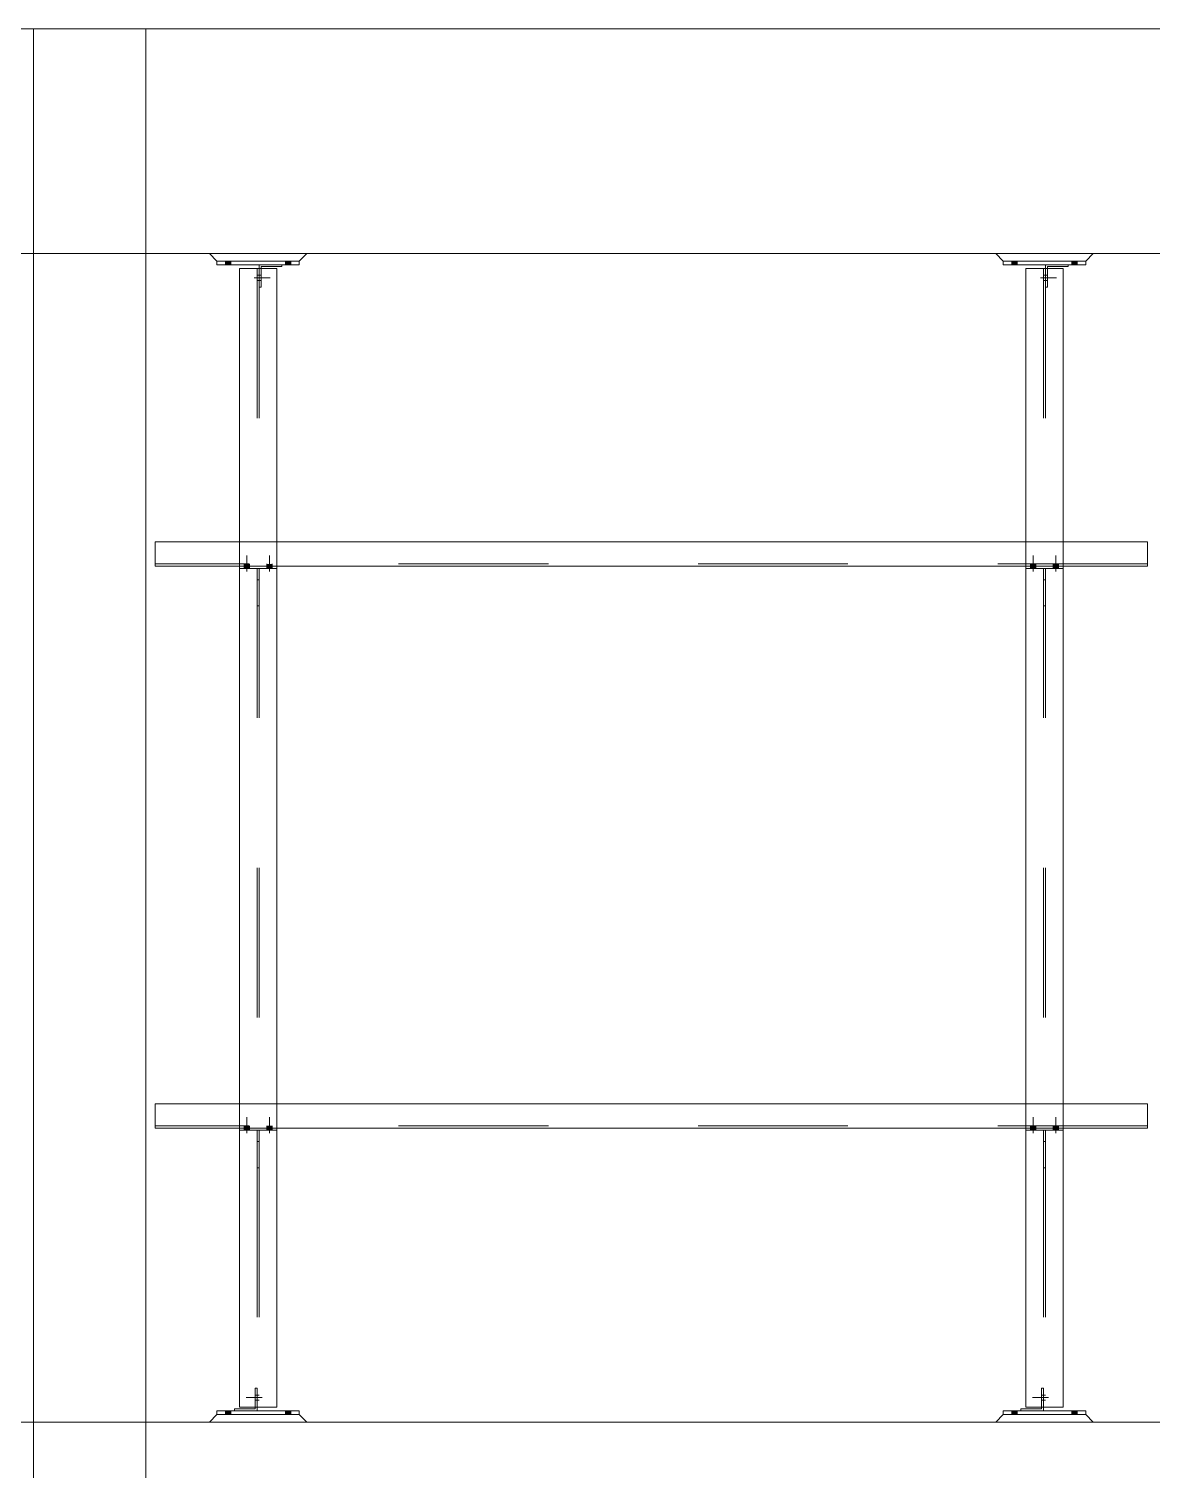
# Model space of a CAD drawing. Header units: millimetres. Extents: x 652937 to 1670132, y 1473552 to 2851037.
# Drawn here: x 663462.421 to 663465.421, y 1524533.392 to 1524537.24 of the extents above; entities that cross this region are included whole.
import ezdxf

# ---------------------------------------------------------------- set-up
doc = ezdxf.new("R2010")
doc.units = ezdxf.units.MM
for name, pattern in [('XKITLINE00', [0]), ('XKITLINE01', [4, 1, -1, 1, -1]), ('XKITLINE02', [4, 2, -2])]:
    doc.linetypes.add(name, pattern=pattern)
for name, color, linetype, lineweight in [('Bolt', 7, 'Continuous', 0), ('Part', 7, 'Continuous', 0), ('S-GRID', 7, 'Continuous', 9)]:
    doc.layers.add(name, color=color, linetype=linetype, lineweight=lineweight)

# ---------------------------------------------------------------- blocks, each defined once
blk = doc.blocks.new('*A18802950')
at = {"layer": 'S-GRID', "color": 7, "linetype": 'XKITLINE01', "lineweight": 0}
blk.add_line((-21.862873, 47.4), (90.947689, 47.4), dxfattribs=at)
blk = doc.blocks.new('*A18812951')
at = {"layer": 'S-GRID', "color": 7, "linetype": 'XKITLINE01', "lineweight": 0}
blk.add_line((-21.862873, 66), (90.947689, 66), dxfattribs=at)
blk = doc.blocks.new('*A18862956')
at = {"layer": 'Part', "color": 7, "linetype": 'XKITLINE00', "lineweight": 0}
for p, q in [((20.127148, 63), (20.227179, 62.9)), ((20.227349, 62.9), (20.12738, 63)), ((21.42738, 63), (21.327349, 62.9)), ((21.327349, 62.9), (20.227179, 62.9))]:
    blk.add_line(p, q, dxfattribs=at)
at = {"layer": 'Part', "color": 7, "linetype": 'XKITLINE02', "lineweight": 0}
for p, q in [((20.12738, 63), (20.127148, 63)), ((20.127148, 63), (21.42738, 63)), ((21.327179, 62.9), (21.427148, 63)), ((21.327349, 62.9), (21.327179, 62.9))]:
    blk.add_line(p, q, dxfattribs=at)
blk = doc.blocks.new('*A18872957')
at = {"layer": 'Bolt', "color": 7, "linetype": 'XKITLINE02', "lineweight": 0}
for p, q in [((20.722664, 62.675), (20.937264, 62.675)), ((20.762253, 62.64), (20.792253, 62.64)), ((20.762275, 62.71), (20.792275, 62.71)), ((20.792234, 62.64), (20.817234, 62.64)), ((20.792294, 62.71), (20.817294, 62.71))]:
    blk.add_line(p, q, dxfattribs=at)
blk = doc.blocks.new('*A18882958')
at = {"layer": 'Part', "color": 7, "linetype": 'XKITLINE00', "lineweight": 0}
for p, q in [((20.227179, 62.85), (20.227179, 62.9)), ((21.327349, 62.9), (20.227179, 62.9)), ((21.327349, 62.85), (20.227179, 62.85)), ((20.227349, 62.85), (20.227349, 62.9)), ((21.327349, 62.85), (21.327349, 62.9))]:
    blk.add_line(p, q, dxfattribs=at)
at = {"layer": 'Part', "color": 7, "linetype": 'XKITLINE02', "lineweight": 0}
blk.add_line((21.327179, 62.85), (21.327179, 62.9), dxfattribs=at)
blk = doc.blocks.new('*A18892959')
at = {"layer": 'Part', "color": 7, "linetype": 'XKITLINE00', "lineweight": 0}
for p, q in [((20.792217, 62.85), (20.792217, 62.8)), ((20.79231, 62.85), (20.79231, 62.8)), ((20.81731, 62.825), (20.81731, 62.8)), ((21.09231, 62.825), (20.81731, 62.825)), ((21.09231, 62.825), (21.09231, 62.85))]:
    blk.add_line(p, q, dxfattribs=at)
at = {"layer": 'Part', "color": 7, "linetype": 'XKITLINE02', "lineweight": 0}
for p, q in [((21.09231, 62.85), (20.792217, 62.85)), ((20.792217, 62.8), (20.792217, 62.55)), ((20.79231, 62.8), (20.79231, 62.55)), ((20.81731, 62.825), (20.817217, 62.825)), ((20.817217, 62.825), (20.817217, 62.55)), ((20.81731, 62.825), (20.817217, 62.825)), ((20.81731, 62.8), (20.81731, 62.55)), ((21.092217, 62.85), (21.092217, 62.825)), ((20.81731, 62.55), (20.792217, 62.55))]:
    blk.add_line(p, q, dxfattribs=at)
blk = doc.blocks.new('*A18902960')
at = {"layer": 'Bolt'}
for points in [[(20.412, 62.9), (20.412, 62.85), (20.342, 62.85), (20.342, 62.9)], [(21.212, 62.9), (21.212, 62.85), (21.142, 62.85), (21.142, 62.9)]]:
    blk.add_hatch(color=7, dxfattribs=at).paths.add_polyline_path(points, flags=17)
at = {"layer": 'Bolt', "color": 7, "linetype": 'XKITLINE00', "lineweight": 0}
for p, q in [((20.342, 62.9), (20.342, 62.85)), ((20.377, 62.9), (20.377, 62.85)), ((20.412, 62.9), (20.412, 62.85)), ((21.142, 62.9), (21.142, 62.85)), ((21.177, 62.9), (21.177, 62.85)), ((21.212, 62.9), (21.212, 62.85))]:
    blk.add_line(p, q, dxfattribs=at)
blk = doc.blocks.new('*A18912961')
at = {"layer": 'Part', "color": 7, "linetype": 'XKITLINE00', "lineweight": 0}
for p, q in [((20.527349, 58.825), (20.527349, 58.795)), ((20.527349, 58.795), (20.527535, 58.795)), ((21.027535, 58.795), (20.527349, 58.795)), ((20.527535, 58.825), (20.527535, 58.795)), ((21.027535, 58.795), (21.027535, 58.825))]:
    blk.add_line(p, q, dxfattribs=at)
at = {"layer": 'Part', "color": 7, "linetype": 'XKITLINE02', "lineweight": 0}
for p, q in [((21.027535, 58.825), (20.527349, 58.825)), ((21.027349, 58.825), (21.027535, 58.825)), ((21.027349, 58.825), (21.027349, 58.795)), ((21.027349, 58.795), (21.027535, 58.795))]:
    blk.add_line(p, q, dxfattribs=at)
blk = doc.blocks.new('*A18922962')
at = {"layer": 'Bolt'}
for points in [[(20.592, 58.825), (20.592, 58.855), (20.662, 58.855), (20.662, 58.825)], [(20.592, 58.795), (20.592, 58.825), (20.662, 58.825), (20.662, 58.795)], [(20.892, 58.825), (20.892, 58.855), (20.962, 58.855), (20.962, 58.825)], [(20.892, 58.795), (20.892, 58.825), (20.962, 58.825), (20.962, 58.795)]]:
    blk.add_hatch(color=7, dxfattribs=at).paths.add_polyline_path(points, flags=17)
at = {"layer": 'Bolt', "color": 7, "linetype": 'XKITLINE00', "lineweight": 0}
for p, q in [((20.627, 58.755), (20.627, 58.97)), ((20.927, 58.755), (20.927, 58.97)), ((20.592, 58.825), (20.592, 58.855)), ((20.592, 58.795), (20.592, 58.825)), ((20.662, 58.825), (20.662, 58.855)), ((20.662, 58.795), (20.662, 58.825)), ((20.892, 58.825), (20.892, 58.855)), ((20.892, 58.795), (20.892, 58.825)), ((20.962, 58.825), (20.962, 58.855)), ((20.962, 58.795), (20.962, 58.825))]:
    blk.add_line(p, q, dxfattribs=at)
blk = doc.blocks.new('*A19082978')
at = {"layer": 'Part', "color": 7, "linetype": 'XKITLINE00', "lineweight": 0}
for p, q in [((10.02679, 58.825), (10.02679, 58.795)), ((10.02679, 58.795), (10.026977, 58.795)), ((10.526977, 58.795), (10.02679, 58.795)), ((10.026977, 58.825), (10.026977, 58.795)), ((10.526977, 58.795), (10.526977, 58.825))]:
    blk.add_line(p, q, dxfattribs=at)
at = {"layer": 'Part', "color": 7, "linetype": 'XKITLINE02', "lineweight": 0}
for p, q in [((10.526977, 58.825), (10.02679, 58.825)), ((10.52679, 58.825), (10.526977, 58.825)), ((10.52679, 58.825), (10.52679, 58.795)), ((10.52679, 58.795), (10.526977, 58.795))]:
    blk.add_line(p, q, dxfattribs=at)
blk = doc.blocks.new('*A19092979')
at = {"layer": 'Bolt'}
for points in [[(10.092, 58.825), (10.092, 58.855), (10.162, 58.855), (10.162, 58.825)], [(10.092, 58.795), (10.092, 58.825), (10.162, 58.825), (10.162, 58.795)], [(10.392, 58.825), (10.392, 58.855), (10.462, 58.855), (10.462, 58.825)], [(10.392, 58.795), (10.392, 58.825), (10.462, 58.825), (10.462, 58.795)]]:
    blk.add_hatch(color=7, dxfattribs=at).paths.add_polyline_path(points, flags=17)
at = {"layer": 'Bolt', "color": 7, "linetype": 'XKITLINE00', "lineweight": 0}
for p, q in [((10.127, 58.755), (10.127, 58.97)), ((10.427, 58.755), (10.427, 58.97)), ((10.092, 58.825), (10.092, 58.855)), ((10.092, 58.795), (10.092, 58.825)), ((10.162, 58.825), (10.162, 58.855)), ((10.162, 58.795), (10.162, 58.825)), ((10.392, 58.825), (10.392, 58.855)), ((10.392, 58.795), (10.392, 58.825)), ((10.462, 58.825), (10.462, 58.855)), ((10.462, 58.795), (10.462, 58.825))]:
    blk.add_line(p, q, dxfattribs=at)
blk = doc.blocks.new('*A19102980')
at = {"layer": 'Part', "color": 7, "linetype": 'XKITLINE00', "lineweight": 0}
for p, q in [((9.626589, 63), (9.72662, 62.9)), ((9.726791, 62.9), (9.626822, 63)), ((10.926821, 63), (10.82679, 62.9)), ((10.82679, 62.9), (9.72662, 62.9))]:
    blk.add_line(p, q, dxfattribs=at)
at = {"layer": 'Part', "color": 7, "linetype": 'XKITLINE02', "lineweight": 0}
for p, q in [((9.626822, 63), (9.626589, 63)), ((9.626589, 63), (10.926821, 63)), ((10.82662, 62.9), (10.926589, 63)), ((10.82679, 62.9), (10.82662, 62.9))]:
    blk.add_line(p, q, dxfattribs=at)
blk = doc.blocks.new('*A19112981')
at = {"layer": 'Bolt', "color": 7, "linetype": 'XKITLINE02', "lineweight": 0}
for p, q in [((10.222105, 62.675), (10.436705, 62.675)), ((10.261694, 62.64), (10.291694, 62.64)), ((10.261716, 62.71), (10.291716, 62.71)), ((10.291675, 62.64), (10.316675, 62.64)), ((10.291735, 62.71), (10.316735, 62.71))]:
    blk.add_line(p, q, dxfattribs=at)
blk = doc.blocks.new('*A19122982')
at = {"layer": 'Part', "color": 7, "linetype": 'XKITLINE00', "lineweight": 0}
for p, q in [((9.72662, 62.85), (9.72662, 62.9)), ((10.82679, 62.9), (9.72662, 62.9)), ((10.82679, 62.85), (9.72662, 62.85)), ((9.726791, 62.85), (9.726791, 62.9)), ((10.82679, 62.85), (10.82679, 62.9))]:
    blk.add_line(p, q, dxfattribs=at)
at = {"layer": 'Part', "color": 7, "linetype": 'XKITLINE02', "lineweight": 0}
blk.add_line((10.82662, 62.85), (10.82662, 62.9), dxfattribs=at)
blk = doc.blocks.new('*A19132983')
at = {"layer": 'Part', "color": 7, "linetype": 'XKITLINE00', "lineweight": 0}
for p, q in [((10.291659, 62.85), (10.291659, 62.8)), ((10.291752, 62.85), (10.291752, 62.8)), ((10.316752, 62.825), (10.316752, 62.8)), ((10.591752, 62.825), (10.316752, 62.825)), ((10.591752, 62.825), (10.591752, 62.85))]:
    blk.add_line(p, q, dxfattribs=at)
at = {"layer": 'Part', "color": 7, "linetype": 'XKITLINE02', "lineweight": 0}
for p, q in [((10.591752, 62.85), (10.291659, 62.85)), ((10.291659, 62.8), (10.291659, 62.55)), ((10.291752, 62.8), (10.291752, 62.55)), ((10.316752, 62.825), (10.316659, 62.825)), ((10.316659, 62.825), (10.316659, 62.55)), ((10.316752, 62.825), (10.316659, 62.825)), ((10.316752, 62.8), (10.316752, 62.55)), ((10.591659, 62.85), (10.591659, 62.825)), ((10.316752, 62.55), (10.291659, 62.55))]:
    blk.add_line(p, q, dxfattribs=at)
blk = doc.blocks.new('*A19142984')
at = {"layer": 'Bolt'}
for points in [[(9.912, 62.9), (9.912, 62.85), (9.842, 62.85), (9.842, 62.9)], [(10.712, 62.9), (10.712, 62.85), (10.642, 62.85), (10.642, 62.9)]]:
    blk.add_hatch(color=7, dxfattribs=at).paths.add_polyline_path(points, flags=17)
at = {"layer": 'Bolt', "color": 7, "linetype": 'XKITLINE00', "lineweight": 0}
for p, q in [((9.842, 62.9), (9.842, 62.85)), ((9.877, 62.9), (9.877, 62.85)), ((9.912, 62.9), (9.912, 62.85)), ((10.642, 62.9), (10.642, 62.85)), ((10.677, 62.9), (10.677, 62.85)), ((10.712, 62.9), (10.712, 62.85))]:
    blk.add_line(p, q, dxfattribs=at)
blk = doc.blocks.new('*A19503020')
at = {"layer": 'Part', "color": 7, "linetype": 'XKITLINE02', "lineweight": 0}
for p, q in [((7.27685, 66), (7.27685, 63)), ((7.277315, 66), (7.27685, 66)), ((7.27685, 66), (7.277315, 66)), ((8.77685, 66), (8.77685, 30.9)), ((7.27685, 47.4), (7.27685, 44.4))]:
    blk.add_line(p, q, dxfattribs=at)
at = {"layer": 'Part', "color": 7, "linetype": 'XKITLINE00', "lineweight": 0}
for p, q in [((7.277315, 66), (8.777315, 66)), ((7.277315, 30.9), (7.277315, 66)), ((8.777315, 66), (8.777315, 30.9)), ((7.27685, 63), (7.27685, 47.4))]:
    blk.add_line(p, q, dxfattribs=at)
blk = doc.blocks.new('*A19543024')
at = {"layer": 'Part', "color": 7, "linetype": 'XKITLINE00', "lineweight": 0}
for p, q in [((21.027341, 62.8), (20.527186, 62.8)), ((20.527199, 62.8), (20.527199, 59.15)), ((20.527341, 62.8), (20.527341, 59.15)), ((21.027341, 62.8), (21.027341, 59.15)), ((20.527199, 58.825), (20.527199, 51.65)), ((20.527341, 58.825), (20.527341, 51.65)), ((21.027341, 58.795), (21.027341, 51.65)), ((20.527199, 51.325), (20.527199, 47.6)), ((20.527341, 51.325), (20.527341, 47.6)), ((21.027341, 51.295), (21.027341, 47.6)), ((21.027341, 47.6), (20.527186, 47.6))]:
    blk.add_line(p, q, dxfattribs=at)
at = {"layer": 'Part', "color": 7, "linetype": 'XKITLINE02', "lineweight": 0}
for p, q in [((20.527186, 62.8), (20.527186, 47.6)), ((20.527329, 62.8), (20.527329, 47.6)), ((20.762199, 62.8), (20.762199, 47.6)), ((20.762329, 62.8), (20.762329, 47.6)), ((20.792199, 62.8), (20.792199, 47.6)), ((20.792329, 62.8), (20.792329, 47.6)), ((21.027186, 62.8), (21.027186, 47.6)), ((21.027199, 62.8), (21.027199, 47.6)), ((21.027329, 62.8), (21.027329, 47.6)), ((20.527199, 59.15), (20.527199, 58.825)), ((20.527341, 59.15), (20.527341, 58.825)), ((21.027341, 59.15), (21.027341, 58.795)), ((20.527199, 51.65), (20.527199, 51.325)), ((20.527341, 51.65), (20.527341, 51.325)), ((21.027341, 51.65), (21.027341, 51.295))]:
    blk.add_line(p, q, dxfattribs=at)
blk = doc.blocks.new('*A19553025')
at = {"layer": 'Part', "color": 7, "linetype": 'XKITLINE00', "lineweight": 0}
for p, q in [((8.901808, 51.65), (8.901819, 51.65)), ((8.901966, 51.65), (8.901819, 51.65)), ((8.901819, 51.65), (8.901819, 51.355)), ((22.152741, 51.65), (8.901956, 51.65)), ((8.901966, 51.65), (8.901966, 51.325)), ((22.152731, 51.65), (22.152741, 51.65)), ((22.152741, 51.65), (22.152741, 51.325)), ((8.901808, 51.355), (8.901808, 51.325)), ((8.901966, 51.325), (8.901808, 51.325)), ((8.901808, 51.325), (22.152741, 51.325)), ((8.901819, 51.355), (8.901966, 51.355)), ((8.901819, 51.355), (8.901956, 51.355))]:
    blk.add_line(p, q, dxfattribs=at)
at = {"layer": 'Part', "color": 7, "linetype": 'XKITLINE02', "lineweight": 0}
for p, q in [((8.901808, 51.65), (8.901808, 51.355)), ((8.901819, 51.65), (8.901808, 51.65)), ((8.901956, 51.355), (8.901956, 51.65)), ((22.152584, 51.325), (22.152584, 51.65)), ((22.152584, 51.65), (22.152594, 51.65)), ((22.152594, 51.65), (22.152594, 51.355)), ((22.152731, 51.355), (22.152731, 51.65)), ((22.152731, 51.355), (8.901956, 51.355)), ((22.152741, 51.325), (22.152584, 51.325)), ((22.152594, 51.355), (22.152731, 51.355))]:
    blk.add_line(p, q, dxfattribs=at)
blk = doc.blocks.new('*A19603030')
at = {"layer": 'Part', "color": 7, "linetype": 'XKITLINE00', "lineweight": 0}
for p, q in [((20.527349, 51.325), (20.527349, 51.295)), ((20.527349, 51.295), (20.527535, 51.295)), ((21.027535, 51.295), (20.527349, 51.295)), ((20.527535, 51.325), (20.527535, 51.295)), ((21.027535, 51.295), (21.027535, 51.325))]:
    blk.add_line(p, q, dxfattribs=at)
at = {"layer": 'Part', "color": 7, "linetype": 'XKITLINE02', "lineweight": 0}
for p, q in [((21.027535, 51.325), (20.527349, 51.325)), ((21.027349, 51.325), (21.027535, 51.325)), ((21.027349, 51.325), (21.027349, 51.295)), ((21.027349, 51.295), (21.027535, 51.295))]:
    blk.add_line(p, q, dxfattribs=at)
blk = doc.blocks.new('*A19613031')
at = {"layer": 'Part', "color": 7, "linetype": 'XKITLINE00', "lineweight": 0}
for p, q in [((20.762349, 51.295), (20.762349, 50.795)), ((20.762535, 51.145), (20.762535, 51.295)), ((20.792535, 51.295), (20.762535, 51.295)), ((20.792535, 51.145), (20.792535, 51.295)), ((20.762396, 50.795), (20.762535, 51.145)), ((20.762535, 51.145), (20.792535, 51.145)), ((20.792535, 51.145), (20.792396, 50.795)), ((20.762349, 50.795), (20.762396, 50.795)), ((20.792396, 50.795), (20.762396, 50.795))]:
    blk.add_line(p, q, dxfattribs=at)
at = {"layer": 'Part', "color": 7, "linetype": 'XKITLINE02', "lineweight": 0}
for p, q in [((20.762535, 51.295), (20.762349, 51.295)), ((20.762535, 51.295), (20.762349, 51.295)), ((20.792349, 50.795), (20.792349, 51.295)), ((20.762396, 50.795), (20.762349, 50.795))]:
    blk.add_line(p, q, dxfattribs=at)
blk = doc.blocks.new('*A19623032')
at = {"layer": 'Bolt'}
for points in [[(20.592, 51.325), (20.592, 51.355), (20.662, 51.355), (20.662, 51.325)], [(20.592, 51.295), (20.592, 51.325), (20.662, 51.325), (20.662, 51.295)], [(20.892, 51.325), (20.892, 51.355), (20.962, 51.355), (20.962, 51.325)], [(20.892, 51.295), (20.892, 51.325), (20.962, 51.325), (20.962, 51.295)]]:
    blk.add_hatch(color=7, dxfattribs=at).paths.add_polyline_path(points, flags=17)
at = {"layer": 'Bolt', "color": 7, "linetype": 'XKITLINE00', "lineweight": 0}
for p, q in [((20.627, 51.255), (20.627, 51.47)), ((20.927, 51.255), (20.927, 51.47)), ((20.592, 51.325), (20.592, 51.355)), ((20.592, 51.295), (20.592, 51.325)), ((20.662, 51.325), (20.662, 51.355)), ((20.662, 51.295), (20.662, 51.325)), ((20.892, 51.325), (20.892, 51.355)), ((20.892, 51.295), (20.892, 51.325)), ((20.962, 51.325), (20.962, 51.355)), ((20.962, 51.295), (20.962, 51.325))]:
    blk.add_line(p, q, dxfattribs=at)
blk = doc.blocks.new('*A19633033')
at = {"layer": 'Part', "color": 7, "linetype": 'XKITLINE00', "lineweight": 0}
for p, q in [((20.762349, 58.795), (20.762349, 58.295)), ((20.762535, 58.645), (20.762535, 58.795)), ((20.792535, 58.795), (20.762535, 58.795)), ((20.792535, 58.645), (20.792535, 58.795)), ((20.762396, 58.295), (20.762535, 58.645)), ((20.762535, 58.645), (20.792535, 58.645)), ((20.792535, 58.645), (20.792396, 58.295)), ((20.762349, 58.295), (20.762396, 58.295)), ((20.792396, 58.295), (20.762396, 58.295))]:
    blk.add_line(p, q, dxfattribs=at)
at = {"layer": 'Part', "color": 7, "linetype": 'XKITLINE02', "lineweight": 0}
for p, q in [((20.762535, 58.795), (20.762349, 58.795)), ((20.762535, 58.795), (20.762349, 58.795)), ((20.792349, 58.295), (20.792349, 58.795)), ((20.762396, 58.295), (20.762349, 58.295))]:
    blk.add_line(p, q, dxfattribs=at)
blk = doc.blocks.new('*A19673037')
at = {"layer": 'Part', "color": 7, "linetype": 'XKITLINE00', "lineweight": 0}
for p, q in [((10.526783, 62.8), (10.026628, 62.8)), ((10.02664, 62.8), (10.02664, 59.15)), ((10.026783, 62.8), (10.026783, 59.15)), ((10.526783, 62.8), (10.526783, 59.15)), ((10.02664, 58.825), (10.02664, 51.65)), ((10.026783, 58.825), (10.026783, 51.65)), ((10.526783, 58.795), (10.526783, 51.65)), ((10.02664, 51.325), (10.02664, 47.6)), ((10.026783, 51.325), (10.026783, 47.6)), ((10.526783, 51.295), (10.526783, 47.6)), ((10.526783, 47.6), (10.026628, 47.6))]:
    blk.add_line(p, q, dxfattribs=at)
at = {"layer": 'Part', "color": 7, "linetype": 'XKITLINE02', "lineweight": 0}
for p, q in [((10.026628, 62.8), (10.026628, 47.6)), ((10.02677, 62.8), (10.02677, 47.6)), ((10.26164, 62.8), (10.26164, 47.6)), ((10.26177, 62.8), (10.26177, 47.6)), ((10.29164, 62.8), (10.29164, 47.6)), ((10.29177, 62.8), (10.29177, 47.6)), ((10.526628, 62.8), (10.526628, 47.6)), ((10.52664, 62.8), (10.52664, 47.6)), ((10.52677, 62.8), (10.52677, 47.6)), ((10.02664, 59.15), (10.02664, 58.825)), ((10.026783, 59.15), (10.026783, 58.825)), ((10.526783, 59.15), (10.526783, 58.795)), ((10.02664, 51.65), (10.02664, 51.325)), ((10.026783, 51.65), (10.026783, 51.325)), ((10.526783, 51.65), (10.526783, 51.295))]:
    blk.add_line(p, q, dxfattribs=at)
blk = doc.blocks.new('*A19723042')
at = {"layer": 'Part', "color": 7, "linetype": 'XKITLINE00', "lineweight": 0}
for p, q in [((10.02679, 51.325), (10.02679, 51.295)), ((10.02679, 51.295), (10.026977, 51.295)), ((10.526977, 51.295), (10.02679, 51.295)), ((10.026977, 51.325), (10.026977, 51.295)), ((10.526977, 51.295), (10.526977, 51.325))]:
    blk.add_line(p, q, dxfattribs=at)
at = {"layer": 'Part', "color": 7, "linetype": 'XKITLINE02', "lineweight": 0}
for p, q in [((10.526977, 51.325), (10.02679, 51.325)), ((10.52679, 51.325), (10.526977, 51.325)), ((10.52679, 51.325), (10.52679, 51.295)), ((10.52679, 51.295), (10.526977, 51.295))]:
    blk.add_line(p, q, dxfattribs=at)
blk = doc.blocks.new('*A19733043')
at = {"layer": 'Part', "color": 7, "linetype": 'XKITLINE00', "lineweight": 0}
for p, q in [((10.26179, 51.295), (10.26179, 50.795)), ((10.261977, 51.145), (10.261977, 51.295)), ((10.291977, 51.295), (10.261977, 51.295)), ((10.291977, 51.145), (10.291977, 51.295)), ((10.261837, 50.795), (10.261977, 51.145)), ((10.261977, 51.145), (10.291977, 51.145)), ((10.291977, 51.145), (10.291837, 50.795)), ((10.26179, 50.795), (10.261837, 50.795)), ((10.291837, 50.795), (10.261837, 50.795))]:
    blk.add_line(p, q, dxfattribs=at)
at = {"layer": 'Part', "color": 7, "linetype": 'XKITLINE02', "lineweight": 0}
for p, q in [((10.261977, 51.295), (10.26179, 51.295)), ((10.261977, 51.295), (10.26179, 51.295)), ((10.29179, 50.795), (10.29179, 51.295)), ((10.261837, 50.795), (10.26179, 50.795))]:
    blk.add_line(p, q, dxfattribs=at)
blk = doc.blocks.new('*A19743044')
at = {"layer": 'Bolt'}
for points in [[(10.092, 51.325), (10.092, 51.355), (10.162, 51.355), (10.162, 51.325)], [(10.092, 51.295), (10.092, 51.325), (10.162, 51.325), (10.162, 51.295)], [(10.392, 51.325), (10.392, 51.355), (10.462, 51.355), (10.462, 51.325)], [(10.392, 51.295), (10.392, 51.325), (10.462, 51.325), (10.462, 51.295)]]:
    blk.add_hatch(color=7, dxfattribs=at).paths.add_polyline_path(points, flags=17)
at = {"layer": 'Bolt', "color": 7, "linetype": 'XKITLINE00', "lineweight": 0}
for p, q in [((10.127, 51.255), (10.127, 51.47)), ((10.427, 51.255), (10.427, 51.47)), ((10.092, 51.325), (10.092, 51.355)), ((10.092, 51.295), (10.092, 51.325)), ((10.162, 51.325), (10.162, 51.355)), ((10.162, 51.295), (10.162, 51.325)), ((10.392, 51.325), (10.392, 51.355)), ((10.392, 51.295), (10.392, 51.325)), ((10.462, 51.325), (10.462, 51.355)), ((10.462, 51.295), (10.462, 51.325))]:
    blk.add_line(p, q, dxfattribs=at)
blk = doc.blocks.new('*A19753045')
at = {"layer": 'Part', "color": 7, "linetype": 'XKITLINE00', "lineweight": 0}
for p, q in [((10.26179, 58.795), (10.26179, 58.295)), ((10.261977, 58.645), (10.261977, 58.795)), ((10.291977, 58.795), (10.261977, 58.795)), ((10.291977, 58.645), (10.291977, 58.795)), ((10.261837, 58.295), (10.261977, 58.645)), ((10.261977, 58.645), (10.291977, 58.645)), ((10.291977, 58.645), (10.291837, 58.295)), ((10.26179, 58.295), (10.261837, 58.295)), ((10.291837, 58.295), (10.261837, 58.295))]:
    blk.add_line(p, q, dxfattribs=at)
at = {"layer": 'Part', "color": 7, "linetype": 'XKITLINE02', "lineweight": 0}
for p, q in [((10.261977, 58.795), (10.26179, 58.795)), ((10.261977, 58.795), (10.26179, 58.795)), ((10.29179, 58.295), (10.29179, 58.795)), ((10.261837, 58.295), (10.26179, 58.295))]:
    blk.add_line(p, q, dxfattribs=at)
blk = doc.blocks.new('*A19813051')
at = {"layer": 'Part', "color": 7, "linetype": 'XKITLINE00', "lineweight": 0}
for p, q in [((8.901808, 59.15), (8.901819, 59.15)), ((8.901966, 59.15), (8.901819, 59.15)), ((8.901819, 59.15), (8.901819, 58.855)), ((22.152741, 59.15), (8.901956, 59.15)), ((8.901966, 59.15), (8.901966, 58.825)), ((22.152731, 59.15), (22.152741, 59.15)), ((22.152741, 59.15), (22.152741, 58.825)), ((8.901808, 58.855), (8.901808, 58.825)), ((8.901966, 58.825), (8.901808, 58.825)), ((8.901808, 58.825), (22.152741, 58.825)), ((8.901819, 58.855), (8.901966, 58.855)), ((8.901819, 58.855), (8.901956, 58.855))]:
    blk.add_line(p, q, dxfattribs=at)
at = {"layer": 'Part', "color": 7, "linetype": 'XKITLINE02', "lineweight": 0}
for p, q in [((8.901808, 59.15), (8.901808, 58.855)), ((8.901819, 59.15), (8.901808, 59.15)), ((8.901956, 58.855), (8.901956, 59.15)), ((22.152584, 58.825), (22.152584, 59.15)), ((22.152584, 59.15), (22.152594, 59.15)), ((22.152594, 59.15), (22.152594, 58.855)), ((22.152731, 58.855), (22.152731, 59.15)), ((22.152731, 58.855), (8.901956, 58.855)), ((22.152741, 58.825), (22.152584, 58.825)), ((22.152594, 58.855), (22.152731, 58.855))]:
    blk.add_line(p, q, dxfattribs=at)
blk = doc.blocks.new('*A21393209')
at = {"layer": 'Part', "color": 7, "linetype": 'XKITLINE00', "lineweight": 0}
blk.add_line((74.248136, 47.4), (-6.027551, 47.4), dxfattribs=at)
blk = doc.blocks.new('*A21423212')
at = {"layer": 'Part', "color": 7, "linetype": 'XKITLINE00', "lineweight": 0}
for p, q in [((74.247682, 66), (-6.027313, 66)), ((74.247682, 63), (-6.027313, 63))]:
    blk.add_line(p, q, dxfattribs=at)
blk = doc.blocks.new('*A22223292')
at = {"layer": 'Part', "color": 7, "linetype": 'XKITLINE00', "lineweight": 0}
for p, q in [((9.72662, 47.5), (9.626589, 47.4)), ((9.626822, 47.4), (9.726791, 47.5)), ((9.726791, 47.5), (9.72662, 47.5)), ((9.72662, 47.5), (10.82679, 47.5)), ((10.82679, 47.5), (10.926821, 47.4))]:
    blk.add_line(p, q, dxfattribs=at)
at = {"layer": 'Part', "color": 7, "linetype": 'XKITLINE02', "lineweight": 0}
for p, q in [((10.926821, 47.4), (9.626589, 47.4)), ((10.82662, 47.5), (10.926589, 47.4)), ((10.926589, 47.4), (10.926821, 47.4))]:
    blk.add_line(p, q, dxfattribs=at)
blk = doc.blocks.new('*A22233293')
at = {"layer": 'Bolt', "color": 7, "linetype": 'XKITLINE02', "lineweight": 0}
for p, q in [((10.331305, 47.725), (10.116705, 47.725)), ((10.261675, 47.76), (10.236675, 47.76)), ((10.291694, 47.76), (10.261694, 47.76)), ((10.261735, 47.69), (10.236735, 47.69)), ((10.291716, 47.69), (10.261716, 47.69))]:
    blk.add_line(p, q, dxfattribs=at)
blk = doc.blocks.new('*A22243294')
at = {"layer": 'Part', "color": 7, "linetype": 'XKITLINE00', "lineweight": 0}
for p, q in [((10.82679, 47.55), (9.72662, 47.55)), ((9.72662, 47.55), (9.72662, 47.5)), ((9.726791, 47.5), (9.726791, 47.55)), ((10.82679, 47.55), (10.82679, 47.5)), ((10.82679, 47.5), (9.72662, 47.5))]:
    blk.add_line(p, q, dxfattribs=at)
at = {"layer": 'Part', "color": 7, "linetype": 'XKITLINE02', "lineweight": 0}
blk.add_line((10.82662, 47.5), (10.82662, 47.55), dxfattribs=at)
blk = doc.blocks.new('*A22253295')
at = {"layer": 'Part', "color": 7, "linetype": 'XKITLINE02', "lineweight": 0}
for p, q in [((10.261752, 47.85), (10.236659, 47.85)), ((10.236659, 47.85), (10.236659, 47.6)), ((10.236752, 47.85), (10.236752, 47.6)), ((10.261659, 47.55), (10.261659, 47.85)), ((10.261752, 47.85), (10.261752, 47.6)), ((9.961659, 47.575), (9.961752, 47.575)), ((9.961752, 47.575), (9.961659, 47.575)), ((10.261752, 47.55), (9.961659, 47.55))]:
    blk.add_line(p, q, dxfattribs=at)
at = {"layer": 'Part', "color": 7, "linetype": 'XKITLINE00', "lineweight": 0}
for p, q in [((9.961659, 47.575), (9.961659, 47.55)), ((10.236752, 47.575), (9.961752, 47.575)), ((9.961752, 47.575), (9.961752, 47.55)), ((10.236659, 47.6), (10.236659, 47.575)), ((10.236752, 47.6), (10.236752, 47.575)), ((10.261752, 47.6), (10.261752, 47.55))]:
    blk.add_line(p, q, dxfattribs=at)
blk = doc.blocks.new('*A22263296')
at = {"layer": 'Bolt'}
for points in [[(9.912, 47.55), (9.912, 47.5), (9.842, 47.5), (9.842, 47.55)], [(10.712, 47.55), (10.712, 47.5), (10.642, 47.5), (10.642, 47.55)]]:
    blk.add_hatch(color=7, dxfattribs=at).paths.add_polyline_path(points, flags=17)
at = {"layer": 'Bolt', "color": 7, "linetype": 'XKITLINE00', "lineweight": 0}
for p, q in [((9.842, 47.5), (9.842, 47.55)), ((9.877, 47.5), (9.877, 47.55)), ((9.912, 47.5), (9.912, 47.55)), ((10.642, 47.5), (10.642, 47.55)), ((10.677, 47.5), (10.677, 47.55)), ((10.712, 47.5), (10.712, 47.55))]:
    blk.add_line(p, q, dxfattribs=at)
blk = doc.blocks.new('*A22723342')
at = {"layer": 'Part', "color": 7, "linetype": 'XKITLINE00', "lineweight": 0}
for p, q in [((20.227179, 47.5), (20.127148, 47.4)), ((20.12738, 47.4), (20.227349, 47.5)), ((20.227349, 47.5), (20.227179, 47.5)), ((20.227179, 47.5), (21.327349, 47.5)), ((21.327349, 47.5), (21.42738, 47.4))]:
    blk.add_line(p, q, dxfattribs=at)
at = {"layer": 'Part', "color": 7, "linetype": 'XKITLINE02', "lineweight": 0}
for p, q in [((21.42738, 47.4), (20.127148, 47.4)), ((21.327179, 47.5), (21.427148, 47.4)), ((21.427148, 47.4), (21.42738, 47.4))]:
    blk.add_line(p, q, dxfattribs=at)
blk = doc.blocks.new('*A22733343')
at = {"layer": 'Bolt', "color": 7, "linetype": 'XKITLINE02', "lineweight": 0}
for p, q in [((20.831864, 47.725), (20.617264, 47.725)), ((20.762234, 47.76), (20.737234, 47.76)), ((20.792253, 47.76), (20.762253, 47.76)), ((20.762294, 47.69), (20.737294, 47.69)), ((20.792275, 47.69), (20.762275, 47.69))]:
    blk.add_line(p, q, dxfattribs=at)
blk = doc.blocks.new('*A22743344')
at = {"layer": 'Part', "color": 7, "linetype": 'XKITLINE00', "lineweight": 0}
for p, q in [((21.327349, 47.55), (20.227179, 47.55)), ((20.227179, 47.55), (20.227179, 47.5)), ((20.227349, 47.5), (20.227349, 47.55)), ((21.327349, 47.55), (21.327349, 47.5)), ((21.327349, 47.5), (20.227179, 47.5))]:
    blk.add_line(p, q, dxfattribs=at)
at = {"layer": 'Part', "color": 7, "linetype": 'XKITLINE02', "lineweight": 0}
blk.add_line((21.327179, 47.5), (21.327179, 47.55), dxfattribs=at)
blk = doc.blocks.new('*A22753345')
at = {"layer": 'Part', "color": 7, "linetype": 'XKITLINE02', "lineweight": 0}
for p, q in [((20.76231, 47.85), (20.737217, 47.85)), ((20.737217, 47.85), (20.737217, 47.6)), ((20.73731, 47.85), (20.73731, 47.6)), ((20.762217, 47.55), (20.762217, 47.85)), ((20.76231, 47.85), (20.76231, 47.6)), ((20.462217, 47.575), (20.46231, 47.575)), ((20.46231, 47.575), (20.462217, 47.575)), ((20.76231, 47.55), (20.462217, 47.55))]:
    blk.add_line(p, q, dxfattribs=at)
at = {"layer": 'Part', "color": 7, "linetype": 'XKITLINE00', "lineweight": 0}
for p, q in [((20.462217, 47.575), (20.462217, 47.55)), ((20.73731, 47.575), (20.46231, 47.575)), ((20.46231, 47.575), (20.46231, 47.55)), ((20.737217, 47.6), (20.737217, 47.575)), ((20.73731, 47.6), (20.73731, 47.575)), ((20.76231, 47.6), (20.76231, 47.55))]:
    blk.add_line(p, q, dxfattribs=at)
blk = doc.blocks.new('*A22763346')
at = {"layer": 'Bolt'}
for points in [[(20.412, 47.55), (20.412, 47.5), (20.342, 47.5), (20.342, 47.55)], [(21.212, 47.55), (21.212, 47.5), (21.142, 47.5), (21.142, 47.55)]]:
    blk.add_hatch(color=7, dxfattribs=at).paths.add_polyline_path(points, flags=17)
at = {"layer": 'Bolt', "color": 7, "linetype": 'XKITLINE00', "lineweight": 0}
for p, q in [((20.342, 47.5), (20.342, 47.55)), ((20.377, 47.5), (20.377, 47.55)), ((20.412, 47.5), (20.412, 47.55)), ((21.142, 47.5), (21.142, 47.55)), ((21.177, 47.5), (21.177, 47.55)), ((21.212, 47.5), (21.212, 47.55))]:
    blk.add_line(p, q, dxfattribs=at)

msp = doc.modelspace()

# ---------------------------------------------------------------- block references
at = {"color": 7, "lineweight": 0, "xscale": 0.2, "yscale": 0.2, "zscale": 0.2}
for name in ['*A18812951', '*A21423212', '*A19503020', '*A19102980', '*A18862956', '*A19122982', '*A19142984', '*A19673037', '*A19132983', '*A18882958', '*A18902960', '*A19543024', '*A18892959', '*A19112981', '*A18872957', '*A19813051', '*A19092979', '*A18922962', '*A19082978', '*A19753045', '*A18912961', '*A19633033', '*A19553025', '*A19743044', '*A19623032', '*A19723042', '*A19733043', '*A19603030', '*A19613031', '*A18802950', '*A22253295', '*A22233293', '*A22753345', '*A22733343', '*A21393209', '*A22223292', '*A22243294', '*A22263296', '*A22723342', '*A22743344', '*A22763346']:
    msp.add_blockref(name, (663460.9784, 1524524.0403), dxfattribs=at)

doc.saveas('drawing.dxf')
